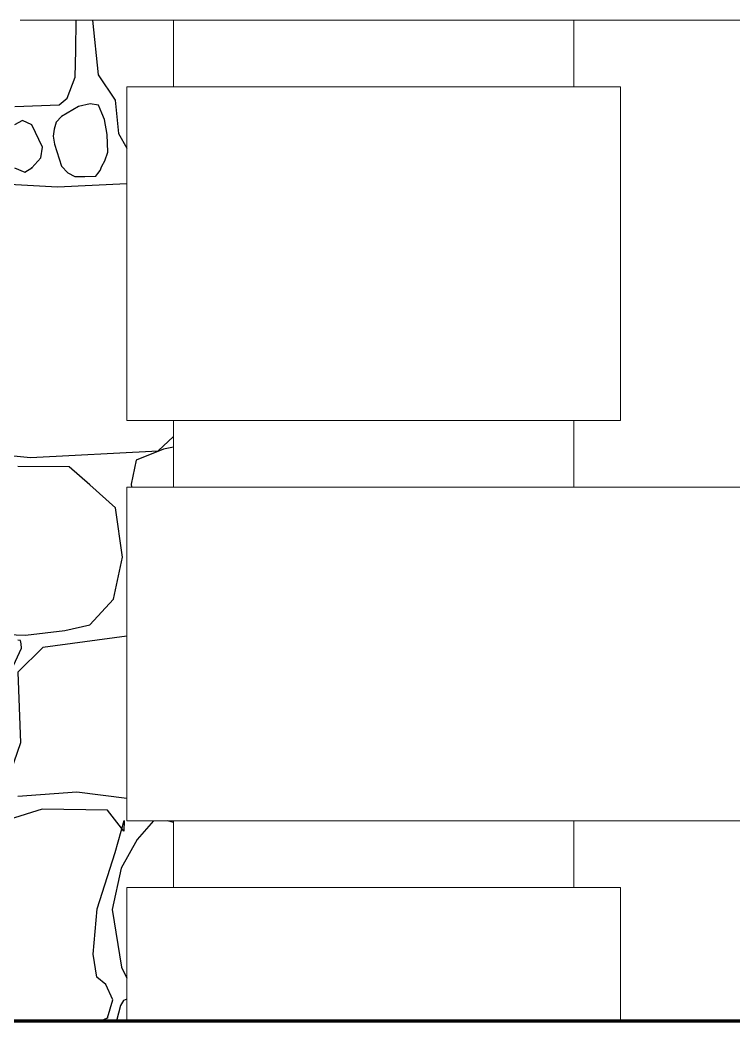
# Model space of a CAD drawing. Header units: feet. Extents: x -10410 to 374725, y -46422 to 88923.
# Drawn here: x 250699 to 251234, y 1437 to 2187 of the extents above; entities that cross this region are included whole.
import ezdxf

# ---------------------------------------------------------------- set-up
doc = ezdxf.new("R2010")
doc.units = ezdxf.units.FT
doc.header["$MEASUREMENT"] = 0
for name, color, linetype, lineweight in [('Интерьер - Мебель_Ном._пера__7', 7, 'Continuous', 20), ('Конструктив - Перекрытия_Ном._пера__1', 7, 'Continuous', 20), ('Местность - Рельеф_Ном._пера__53', 54, 'Continuous', 80)]:
    doc.layers.add(name, color=color, linetype=linetype, lineweight=lineweight)
doc.layers.add('Конструктив - Стены Несущие_Ном._пера__87', color=7, linetype='Continuous', lineweight=25, true_color=0x6a6a6a)

# ---------------------------------------------------------------- blocks, each defined once
blk = doc.blocks.new('*X36')
at = {"layer": 'Конструктив - Стены Несущие_Ном._пера__87', "linetype": 'Continuous'}
for p, q in [((250741.2, 2164.62), (250741.43, 2187.22)), ((250753.66, 2187.22), (250757.87, 2146.17)), ((250740.73, 2144.47), (250741.2, 2164.62)), ((250757.87, 2146.17), (250770.75, 2127.09)), ((250734.7, 2128.74), (250740.73, 2144.47)), ((250695.53, 2122.53), (250728.64, 2123.63)), ((250728.64, 2123.63), (250734.7, 2128.74)), ((250752.09, 2124.39), (250743.37, 2122.42)), ((250758.31, 2123.52), (250752.09, 2124.39)), ((250760.84, 2117.44), (250758.31, 2123.52)), ((250770.75, 2127.09), (250773.22, 2102.08)), ((250743.37, 2122.42), (250730.62, 2114.96)), ((250762.62, 2112.8), (250760.84, 2117.44)), ((250701.29, 2112.01), (250695.21, 2108.77)), ((250708.33, 2108.77), (250701.29, 2112.01)), ((250716.26, 2091.92), (250708.33, 2108.77)), ((250726.57, 2110.69), (250724.99, 2105.33)), ((250730.62, 2114.96), (250726.57, 2110.69)), ((250764.72, 2101.5), (250762.62, 2112.8)), ((250724.99, 2105.33), (250724.22, 2100.07)), ((250724.22, 2100.07), (250725.18, 2094.15)), ((250765.3, 2088.19), (250764.72, 2101.5)), ((250773.22, 2102.08), (250779.43, 2091.25)), ((250725.18, 2094.15), (250730.62, 2077.81)), ((250715.02, 2084), (250716.26, 2091.92)), ((250763.05, 2081.64), (250765.3, 2088.19)), ((250708.33, 2076.57), (250715.02, 2084)), ((250730.62, 2077.81), (250735.23, 2072.83)), ((250759.6, 2074.5), (250760.84, 2077.81)), ((250760.84, 2077.81), (250763.05, 2081.64)), ((250695.21, 2076.57), (250703.05, 2073.3)), ((250703.05, 2073.3), (250708.33, 2076.57)), ((250735.23, 2072.83), (250740.5, 2070)), ((250740.5, 2070), (250747.92, 2069.91)), ((250747.92, 2069.91), (250756.16, 2070.1)), ((250756.16, 2070.1), (250757.83, 2072.11)), ((250757.83, 2072.11), (250759.6, 2074.5)), ((250727.4, 2061.96), (250660.04, 2065.67)), ((250779.43, 2064.52), (250727.4, 2061.96)), ((250802.84, 1864.31), (250814.43, 1875.18)), ((250660.04, 1864.31), (250707.34, 1859.35)), ((250707.34, 1859.35), (250802.84, 1864.31)), ((250806.91, 1865.55), (250786.35, 1857.37)), ((250814.43, 1867.13), (250806.91, 1865.55)), ((250736.32, 1852.42), (250697.68, 1852.67)), ((250786.35, 1857.37), (250782.62, 1839.44)), ((250751.68, 1839.04), (250736.32, 1852.42)), ((250771, 1821.71), (250751.68, 1839.04)), ((250782.62, 1839.44), (250782.91, 1837.22)), ((250776.2, 1784.8), (250771, 1821.71)), ((250769.51, 1753.35), (250776.2, 1784.8)), ((250751.68, 1734.03), (250769.51, 1753.35)), ((250733.1, 1729.82), (250751.68, 1734.03)), ((250661.77, 1727.59), (250703.63, 1726.35)), ((250703.63, 1726.35), (250733.1, 1729.82)), ((250779.43, 1725.56), (250716.51, 1716.94)), ((250699.74, 1722.33), (250697.71, 1722.62)), ((250700.35, 1719.88), (250699.74, 1722.33)), ((250700.48, 1716.47), (250700.35, 1719.88)), ((250694.62, 1703.57), (250700.48, 1716.47)), ((250716.51, 1716.94), (250697.68, 1698.61)), ((250697.68, 1698.61), (250699.91, 1645.61)), ((250699.91, 1645.61), (250690, 1617.37)), ((250697.68, 1605.73), (250742.02, 1608.95)), ((250742.02, 1608.95), (250779.43, 1604.23)), ((250716.01, 1595.82), (250691.24, 1588.15)), ((250765.05, 1595.08), (250716.01, 1595.82)), ((250777.19, 1579.48), (250765.05, 1595.08)), ((250770.75, 1563.38), (250777.44, 1587.4)), ((250777.44, 1587.4), (250777.19, 1579.48)), ((250799.34, 1587.22), (250787.09, 1573.28)), ((250814.43, 1586.03), (250810.14, 1587.22)), ((250787.09, 1573.28), (250775.21, 1551.74)), ((250757.13, 1521.27), (250770.75, 1563.38)), ((250775.21, 1551.74), (250768.52, 1520.78)), ((250754.15, 1487.34), (250757.13, 1521.27)), ((250768.52, 1520.78), (250775.45, 1477.43)), ((250756.88, 1470), (250754.15, 1487.34)), ((250763.81, 1464.55), (250756.88, 1470)), ((250775.45, 1477.43), (250779.43, 1469.24)), ((250769.01, 1453.16), (250763.81, 1464.55)), ((250765.05, 1439.54), (250769.01, 1453.16)), ((250774.8, 1448.93), (250771.84, 1437.22)), ((250777.03, 1452.66), (250774.8, 1448.93)), ((250779.43, 1453.51), (250777.03, 1452.66)), ((250759.86, 1437.22), (250765.05, 1439.54))]:
    blk.add_line(p, q, dxfattribs=at)
for p in [(250708.33, 2076.57), (250765.05, 1439.54)]:
    blk.add_point(p, dxfattribs=at)
blk = doc.blocks.new('Штриховка_18', base_point=(0, 0))
at = {"layer": 'Конструктив - Стены Несущие_Ном._пера__87', "linetype": 'Continuous'}
blk.add_blockref('*X36', (0, 0), dxfattribs=at)
blk = doc.blocks.new('*X38')
at = {"layer": 'Конструктив - Стены Несущие_Ном._пера__87', "linetype": 'Continuous'}
for p, q in [((250741.2, 2164.62), (250741.43, 2187.22)), ((250753.66, 2187.22), (250757.87, 2146.17)), ((250740.73, 2144.47), (250741.2, 2164.62)), ((250757.87, 2146.17), (250770.75, 2127.09)), ((250734.7, 2128.74), (250740.73, 2144.47)), ((250695.53, 2122.53), (250728.64, 2123.63)), ((250728.64, 2123.63), (250734.7, 2128.74)), ((250752.09, 2124.39), (250743.37, 2122.42)), ((250758.31, 2123.52), (250752.09, 2124.39)), ((250760.84, 2117.44), (250758.31, 2123.52)), ((250770.75, 2127.09), (250773.22, 2102.08)), ((250743.37, 2122.42), (250730.62, 2114.96)), ((250762.62, 2112.8), (250760.84, 2117.44)), ((250701.29, 2112.01), (250695.21, 2108.77)), ((250708.33, 2108.77), (250701.29, 2112.01)), ((250716.26, 2091.92), (250708.33, 2108.77)), ((250726.57, 2110.69), (250724.99, 2105.33)), ((250730.62, 2114.96), (250726.57, 2110.69)), ((250764.72, 2101.5), (250762.62, 2112.8)), ((250724.99, 2105.33), (250724.22, 2100.07)), ((250724.22, 2100.07), (250725.18, 2094.15)), ((250765.3, 2088.19), (250764.72, 2101.5)), ((250773.22, 2102.08), (250779.43, 2091.25)), ((250725.18, 2094.15), (250730.62, 2077.81)), ((250715.02, 2084), (250716.26, 2091.92)), ((250763.05, 2081.64), (250765.3, 2088.19)), ((250708.33, 2076.57), (250715.02, 2084)), ((250730.62, 2077.81), (250735.23, 2072.83)), ((250759.6, 2074.5), (250760.84, 2077.81)), ((250760.84, 2077.81), (250763.05, 2081.64)), ((250695.21, 2076.57), (250703.05, 2073.3)), ((250703.05, 2073.3), (250708.33, 2076.57)), ((250735.23, 2072.83), (250740.5, 2070)), ((250740.5, 2070), (250747.92, 2069.91)), ((250747.92, 2069.91), (250756.16, 2070.1)), ((250756.16, 2070.1), (250757.83, 2072.11)), ((250757.83, 2072.11), (250759.6, 2074.5)), ((250727.4, 2061.96), (250660.04, 2065.67)), ((250779.43, 2064.52), (250727.4, 2061.96)), ((250802.84, 1864.31), (250814.43, 1875.18)), ((250660.04, 1864.31), (250707.34, 1859.35)), ((250707.34, 1859.35), (250802.84, 1864.31)), ((250806.91, 1865.55), (250786.35, 1857.37)), ((250814.43, 1867.13), (250806.91, 1865.55)), ((250736.32, 1852.42), (250697.68, 1852.67)), ((250786.35, 1857.37), (250782.62, 1839.44)), ((250751.68, 1839.04), (250736.32, 1852.42)), ((250771, 1821.71), (250751.68, 1839.04)), ((250782.62, 1839.44), (250782.91, 1837.22)), ((250776.2, 1784.8), (250771, 1821.71)), ((250769.51, 1753.35), (250776.2, 1784.8)), ((250751.68, 1734.03), (250769.51, 1753.35)), ((250733.1, 1729.82), (250751.68, 1734.03)), ((250661.77, 1727.59), (250703.63, 1726.35)), ((250703.63, 1726.35), (250733.1, 1729.82)), ((250779.43, 1725.56), (250716.51, 1716.94)), ((250699.74, 1722.33), (250697.71, 1722.62)), ((250700.35, 1719.88), (250699.74, 1722.33)), ((250700.48, 1716.47), (250700.35, 1719.88)), ((250694.62, 1703.57), (250700.48, 1716.47)), ((250716.51, 1716.94), (250697.68, 1698.61)), ((250697.68, 1698.61), (250699.91, 1645.61)), ((250699.91, 1645.61), (250690, 1617.37)), ((250697.68, 1605.73), (250742.02, 1608.95)), ((250742.02, 1608.95), (250779.43, 1604.23)), ((250716.01, 1595.82), (250691.24, 1588.15)), ((250765.05, 1595.08), (250716.01, 1595.82)), ((250777.19, 1579.48), (250765.05, 1595.08)), ((250770.75, 1563.38), (250777.44, 1587.4)), ((250777.44, 1587.4), (250777.19, 1579.48)), ((250799.34, 1587.22), (250787.09, 1573.28)), ((250814.43, 1586.03), (250810.14, 1587.22)), ((250787.09, 1573.28), (250775.21, 1551.74)), ((250757.13, 1521.27), (250770.75, 1563.38)), ((250775.21, 1551.74), (250768.52, 1520.78)), ((250754.15, 1487.34), (250757.13, 1521.27)), ((250768.52, 1520.78), (250775.45, 1477.43)), ((250756.88, 1470), (250754.15, 1487.34)), ((250763.81, 1464.55), (250756.88, 1470)), ((250775.45, 1477.43), (250779.43, 1469.24)), ((250769.01, 1453.16), (250763.81, 1464.55)), ((250765.05, 1439.54), (250769.01, 1453.16)), ((250774.8, 1448.93), (250771.84, 1437.22)), ((250777.03, 1452.66), (250774.8, 1448.93)), ((250779.43, 1453.51), (250777.03, 1452.66)), ((250759.86, 1437.22), (250765.05, 1439.54))]:
    blk.add_line(p, q, dxfattribs=at)
for p in [(250708.33, 2076.57), (250765.05, 1439.54)]:
    blk.add_point(p, dxfattribs=at)
blk = doc.blocks.new('Штриховка_19', base_point=(0, 0))
at = {"layer": 'Конструктив - Стены Несущие_Ном._пера__87', "linetype": 'Continuous'}
blk.add_blockref('*X38', (0, 0), dxfattribs=at)

msp = doc.modelspace()

# ---------------------------------------------------------------- linework, layer by layer
at = {"layer": 'Интерьер - Мебель_Ном._пера__7', "linetype": 'Continuous'}
for p, q in [((250814.43283, 2137.21988), (250814.43283, 2187.21988)), ((251114.43283, 2137.21988), (251114.43283, 2187.21988)), ((251149.43283, 2137.21988), (250779.43283, 2137.21988)), ((250779.43283, 1887.21988), (250779.43283, 2137.21988)), ((251149.43283, 1887.21988), (251149.43283, 2137.21988)), ((251149.43283, 1887.21988), (250779.43283, 1887.21988)), ((250814.43283, 1837.21988), (250814.43283, 1887.21988)), ((251114.43283, 1837.21988), (251114.43283, 1887.21988)), ((251349.43283, 1837.21988), (250779.43283, 1837.21988)), ((250779.43283, 1587.21988), (250779.43283, 1837.21988)), ((251349.43283, 1587.21988), (250779.43283, 1587.21988)), ((250814.43283, 1537.21988), (250814.43283, 1587.21988)), ((251114.43283, 1537.21988), (251114.43283, 1587.21988)), ((251149.43283, 1537.21988), (250779.43283, 1537.21988)), ((250779.43283, 1437.21988), (250779.43283, 1537.21988)), ((251149.43283, 1437.21988), (251149.43283, 1537.21988))]:
    msp.add_line(p, q, dxfattribs=at)
at = {"layer": 'Конструктив - Перекрытия_Ном._пера__1', "linetype": 'Continuous'}
msp.add_line((254747.56043, 2187.21988), (250699.43308, 2187.21988), dxfattribs=at)
at = {"layer": 'Местность - Рельеф_Ном._пера__53', "linetype": 'Continuous', "flags": 128}
msp.add_lwpolyline([(247162.41413, 1437.21988), (265549.34495, 1437.21988)], dxfattribs=at)

# ---------------------------------------------------------------- block references
at = {"layer": 'Конструктив - Стены Несущие_Ном._пера__87', "linetype": 'Continuous'}
for name in ['Штриховка_18', 'Штриховка_19']:
    msp.add_blockref(name, (0, 0), dxfattribs=at)

doc.saveas('drawing.dxf')
